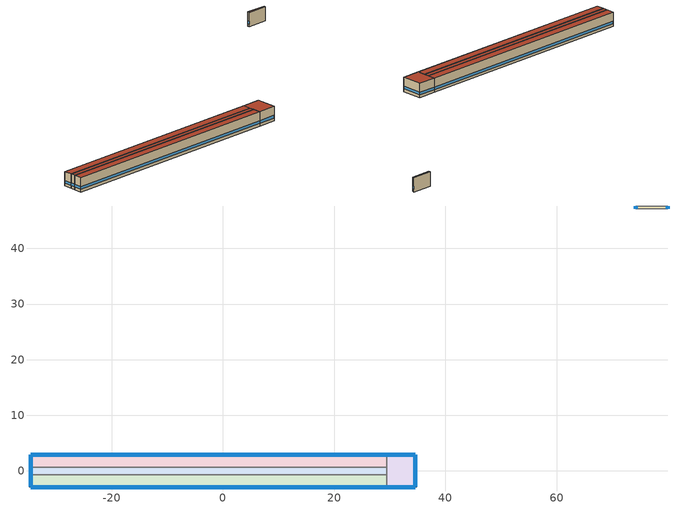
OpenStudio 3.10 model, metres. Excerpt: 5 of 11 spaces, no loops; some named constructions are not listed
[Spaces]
PrimarySchool Classroom A  - Story ground
 floor ground (Foundation F 1.26W/m*K Perim 66.23m Area 143.33m2): -34.58,-2.89 -34.58,-0.65 29.41,-0.65 29.41,-2.89 z0
 wall outside (PrimarySchool Classroom A  - Story ground Wall 1 c tbd): -34.58,-0.65 -34.58,-2.89 z0:3.96
 wall outside (PrimarySchool Classroom A  - Story ground Wall 4 c tbd): -34.58,-2.89 29.41,-2.89 z0:3.96
 wall to PrimarySchool Corridor B  - Story ground: 29.41,-0.65 -34.58,-0.65 z0:3.96
 wall to PrimarySchool Office  - Story ground: 29.41,-2.89 29.41,-0.65 z0:3.96
 window (Window U-0.75 SHGC 0.48): -34.58,-0.68 -34.58,-2.87 z0.76:1.49; -34.55,-2.89 29.39,-2.89 z0.76:1.48
 roof outside (PrimarySchool Classroom A  - Story ground RoofCeiling 1 c tbd): 29.41,-2.89 29.41,-0.65 -34.58,-0.65 -34.58,-2.89 z3.96
PrimarySchool Corridor B  - Story ground
 floor ground (Foundation F 1.26W/m*K Perim 1.3m Area 83.44m2): -34.58,-0.65 -34.58,0.65 29.41,0.65 29.41,-0.65 z0
 wall outside (PrimarySchool Corridor B  - Story ground Wall 1 c tbd): -34.58,0.65 -34.58,-0.65 z0:3.96
 wall to PrimarySchool Classroom C  - Story ground: 29.41,0.65 -34.58,0.65 z0:3.96
 wall to PrimarySchool Office  - Story ground: 29.41,-0.65 29.41,0.65 z0:3.96
 window (Window U-0.75 SHGC 0.48): -34.58,0.63 -34.58,-0.63 z0.76:1.5
 roof outside (PrimarySchool Corridor B  - Story ground RoofCeiling 1 c tbd): 29.41,-0.65 29.41,0.65 -34.58,0.65 -34.58,-0.65 z3.96
PrimarySchool Classroom C  - Story ground
 floor ground (Foundation F 1.26W/m*K Perim 66.23m Area 143.33m2): -34.58,0.65 -34.58,2.89 29.41,2.89 29.41,0.65 z0
 wall outside (PrimarySchool Classroom C  - Story ground Wall 1 c tbd): -34.58,2.89 -34.58,0.65 z0:3.96
 wall outside (PrimarySchool Classroom C  - Story ground Wall 2 c tbd): 29.41,2.89 -34.58,2.89 z0:3.96
 wall to PrimarySchool Office  - Story ground: 29.41,0.65 29.41,2.89 z0:3.96
 window (Window U-0.75 SHGC 0.48): -34.58,2.87 -34.58,0.68 z0.76:1.49; 29.39,2.89 -34.55,2.89 z0.76:1.48
 roof outside (PrimarySchool Classroom C  - Story ground RoofCeiling 1 c tbd): 29.41,0.65 29.41,2.89 -34.58,2.89 -34.58,0.65 z3.96
PrimarySchool Office  - Story ground
 floor ground (Foundation F 1.26W/m*K Perim 16.11m Area 29.86m2): 29.41,-2.89 29.41,2.89 34.58,2.89 34.58,-2.89 z0
 wall outside (PrimarySchool Office  - Story ground Wall 2 c tbd): 34.58,2.89 29.41,2.89 z0:3.96
 wall outside (PrimarySchool Office  - Story ground Wall 4 c tbd): 34.58,-2.89 34.58,2.89 z0:3.96
 wall outside (PrimarySchool Office  - Story ground Wall 3 c tbd): 29.41,-2.89 34.58,-2.89 z0:3.96
 window (Window U-0.75 SHGC 0.48): 34.55,2.89 29.44,2.89 / 29.44,-2.89 34.55,-2.89 / 34.58,-2.87 34.58,2.87 z0.76:1.48
 roof outside (PrimarySchool Office  - Story ground RoofCeiling 1 c tbd): 34.58,-2.89 34.58,2.89 29.41,2.89 29.41,-2.89 z3.96
PrimarySchool Office  - Story ground 1
 floor ground (Foundation F 1.26W/m*K Perim 1.02m Area 2.95m2): 79.98,47.11 74.2,47.11 74.2,47.62 79.98,47.62 z0
 wall outside (PrimarySchool Office  - Story ground 1 Wall 2 c tbd): 74.2,47.62 74.2,47.11 z0:3.96
 wall outside (PrimarySchool Office  - Story ground 1 Wall 3 c tbd): 79.98,47.11 79.98,47.62 z0:3.96
 wall to PrimarySchool Gym  - Story ground: 74.2,47.11 79.98,47.11 z0:3.96
 wall to PrimarySchool Kitchen  - Story ground: 79.98,47.62 74.2,47.62 z0:3.96
 window (Window U-0.75 SHGC 0.48): 74.2,47.59 74.2,47.14 / 79.98,47.14 79.98,47.59 z0.76:1.55
 roof outside (PrimarySchool Office  - Story ground 1 RoofCeiling 1 c tbd): 79.98,47.62 74.2,47.62 74.2,47.11 79.98,47.11 z3.96
[Schedule:Ruleset]
Name | Default Day Schedule | Summer Design Day Schedule | Winter Design Day Schedule
PrimarySchool Cafeteria Occ | PrimarySchool Cafeteria Occ Default | PrimarySchool Cafeteria Occ Summer Design Day | PrimarySchool Cafeteria Occ Winter Design Day
PrimarySchool Gym Occ | PrimarySchool Gym Occ Default | PrimarySchool Gym Occ Summer Design Day | PrimarySchool Gym Occ Winter Design Day
PrimarySchool Kitchen Gas | PrimarySchool Kitchen Gas Default | PrimarySchool Kitchen Gas Summer Design Day | PrimarySchool Kitchen Gas Winter Design Day
PrimarySchool ClgSetp | PrimarySchool ClgSetp Default | Schedule Day 38 | Schedule Day 39
Education_School BLDG_LIGHT_EndUseData BPR Adjusted | Education_School BLDG_LIGHT_EndUseData Default 1 | Education_School BLDG_LIGHT_EndUseData Summer Design Day 1 | Education_School BLDG_LIGHT_EndUseData Winter Design Day 1
Education_School BLDG_EQUIP_EndUseData BPR Adjusted | Education_School BLDG_EQUIP_EndUseData Default 1 | Education_School BLDG_EQUIP_EndUseData Summer Design Day 1 | Education_School BLDG_EQUIP_EndUseData Winter Design Day 1
[Schedule:Day]
PrimarySchool Cafeteria Occ Default; PrimarySchool Cafeteria Occ Wkdy Day 1: No, 1, 45, 0, 2, 0, 0.01875, 2, 15, 0.0375, 2, 30, 0.05625, 2, 45, 0.075, 3, 0, 0.09375, 3, 15, 0.1125, 3, 30, 0.13125, 3, 45, 0.15, 4, 0, 0.1375, 4, 15, 0.125, 4, 30, 0.1125, 4, 45, 0.1, 5, 0, 0.0875, 5, 15, 0.075, 5, 30, 0.0625, 5, 45, 0.05, 6, 0, 0.125, 6, 15, 0.2, 6, 30, 0.275, 6, 45, 0.35, 7, 0, 0.425, 7, 15, 0.5, 7, 30, 0.575, 7, 45, 0.65, 8, 0, 0.725, 8, 15, 0.8, 8, 30, 0.875, 8, 45, 0.95, 9, 0, 0.85, 9, 15, 0.75, 9, 30, 0.65, 9, 45, 0.55, 10, 0, 0.45, 10, 15, 0.35, 10, 30, 0.25, 10, 45, 0.15, 11, 0, 0.1375, 11, 15, 0.125, 11, 30, 0.1125, 11, 45, 0.1, 12, 0, 0.0875, 12, 15, 0.075, 12, 30, 0.0625, 12, 45, 0.05, 13, 0, 0.0375, 13, 15, 0.025, 13, 30, 0.0125, 13, 45, 0, 24, 0, 0
PrimarySchool Cafeteria Occ Summer Design Day: No, 7, 0, 0, 9, 0, 0.15, 11, 0, 0.05, 13, 0, 0.95, 15, 0, 0.15, 24, 0, 0
PrimarySchool Cafeteria Occ Wkdy Day: No, 4, 45, 0, 9, 15, 0.25, 24, 0, 0
PrimarySchool Cafeteria Occ Winter Design Day; PrimarySchool Gym Occ Winter Design Day; Education_School BLDG_LIGHT_EndUseData Winter Design Day 1; Education_School BLDG_EQUIP_EndUseData Winter Design Day 1: No, 24, 0, 0
Education_School BLDG_LIGHT_EndUseData Sat Day; Education_School BLDG_LIGHT_EndUseData Sat Day 2: No, 0, 15, 0.238118, 0, 30, 0.230158, 0, 45, 0.222198, 1, 0, 0.214238, 1, 15, 0.206278, 1, 30, 0.20226, 1, 45, 0.198242, 2, 0, 0.194224, 2, 15, 0.190206, 2, 30, 0.186713, 2, 45, 0.183221, 3, 0, 0.179728, 3, 15, 0.176236, 3, 30, 0.169576, 3, 45, 0.162916, 4, 0, 0.156256, 4, 15, 0.149595, 4, 30, 0.149742, 4, 45, 0.149889, 5, 0, 0.150036, 5, 15, 0.150183, 5, 30, 0.150622, 5, 45, 0.151061, 6, 0, 0.151501, 6, 15, 0.15194, 6, 30, 0.151571, 6, 45, 0.151202, 7, 0, 0.150833, 7, 15, 0.150463, 7, 30, 0.150267, 7, 45, 0.15007, 8, 0, 0.149873, 8, 15, 0.149676, 8, 30, 0.146163, 8, 45, 0.14265, 9, 0, 0.139136, 9, 15, 0.135623, 9, 30, 0.135012, 9, 45, 0.134401, 10, 0, 0.133789, 10, 15, 0.133178, 10, 30, 0.134606, 10, 45, 0.134665, 11, 0, 0.134723, 11, 15, 0.134782, 11, 30, 0.13484, 11, 45, 0.134899, 12, 0, 0.134957, 12, 15, 0.135016, 12, 30, 0.135074, 12, 45, 0.135133, 13, 0, 0.135191, 13, 15, 0.13525, 13, 30, 0.134888, 13, 45, 0.134526, 14, 0, 0.134164, 14, 15, 0.133802, 14, 30, 0.134063, 14, 45, 0.134324, 15, 0, 0.134584, 15, 15, 0.134845, 15, 30, 0.135364, 15, 45, 0.135884, 16, 0, 0.136403, 16, 15, 0.136923, 16, 30, 0.138285, 16, 45, 0.139647, 17, 0, 0.141009, 17, 15, 0.142372, 17, 30, 0.144177, 17, 45, 0.145982, 18, 0, 0.147788, 18, 15, 0.149593, 18, 30, 0.150735, 18, 45, 0.151876, 19, 0, 0.153018, 19, 15, 0.15416, 19, 30, 0.165537, 19, 45, 0.176915, 20, 0, 0.188292, 20, 15, 0.19967, 20, 30, 0.22374, 20, 45, 0.247811, 21, 0, 0.271881, 21, 15, 0.295951, 21, 30, 0.294087, 21, 45, 0.292223, 22, 0, 0.29036, 22, 15, 0.288496, 22, 30, 0.279931, 22, 45, 0.271366, 23, 0, 0.262801, 23, 15, 0.254236, 23, 30, 0.250207, 23, 45, 0.246177, 24, 0, 0.242148
Education_School BLDG_LIGHT_EndUseData Sat Day 1: No, 0, 15, 0.217415, 0, 30, 0.218093, 0, 45, 0.21877, 1, 0, 0.219448, 1, 15, 0.220126, 1, 30, 0.222782, 1, 45, 0.225439, 2, 0, 0.228095, 2, 15, 0.230752, 2, 30, 0.221464, 2, 45, 0.212176, 3, 0, 0.202888, 3, 15, 0.193601, 3, 30, 0.186737, 3, 45, 0.179874, 4, 0, 0.173011, 4, 15, 0.166148, 4, 30, 0.172198, 4, 45, 0.178247, 5, 0, 0.184296, 5, 15, 0.190346, 5, 30, 0.194388, 5, 45, 0.19843, 6, 0, 0.202472, 6, 15, 0.206515, 6, 30, 0.202943, 6, 45, 0.199371, 7, 0, 0.195799, 7, 15, 0.192227, 7, 30, 0.188258, 7, 45, 0.184289, 8, 0, 0.180319, 8, 15, 0.17635, 8, 30, 0.165805, 8, 45, 0.155259, 9, 0, 0.144714, 9, 15, 0.134168, 9, 30, 0.130206, 9, 45, 0.126243, 10, 0, 0.12228, 10, 15, 0.118317, 10, 30, 0.110087, 10, 45, 0.110087, 11, 0, 0.110088, 11, 15, 0.110088, 11, 30, 0.110089, 11, 45, 0.110089, 12, 0, 0.11009, 12, 15, 0.11009, 12, 30, 0.11009, 12, 45, 0.110091, 13, 0, 0.110091, 13, 15, 0.110092, 13, 30, 0.110183, 13, 45, 0.110274, 14, 0, 0.110365, 14, 15, 0.110455, 14, 30, 0.110363, 14, 45, 0.11027, 15, 0, 0.110177, 15, 15, 0.110084, 15, 30, 0.110015, 15, 45, 0.109945, 16, 0, 0.109876, 16, 15, 0.109807, 16, 30, 0.113293, 16, 45, 0.116779, 17, 0, 0.120265, 17, 15, 0.123751, 17, 30, 0.128846, 17, 45, 0.13394, 18, 0, 0.139034, 18, 15, 0.144129, 18, 30, 0.142863, 18, 45, 0.141596, 19, 0, 0.14033, 19, 15, 0.139064, 19, 30, 0.150072, 19, 45, 0.16108, 20, 0, 0.172089, 20, 15, 0.183097, 20, 30, 0.193372, 20, 45, 0.203646, 21, 0, 0.213921, 21, 15, 0.224195, 21, 30, 0.228971, 21, 45, 0.233748, 22, 0, 0.238524, 22, 15, 0.2433, 22, 30, 0.243479, 22, 45, 0.243658, 23, 0, 0.243837, 23, 15, 0.244015, 23, 30, 0.237365, 23, 45, 0.230715, 24, 0, 0.224065
Education_School BLDG_LIGHT_EndUseData Sun Day; Education_School BLDG_LIGHT_EndUseData Sun Day 2: No, 0, 15, 0.113595, 0, 30, 0.111075, 0, 45, 0.108556, 1, 0, 0.106036, 1, 15, 0.103517, 1, 30, 0.105431, 1, 45, 0.107346, 2, 0, 0.10926, 2, 15, 0.111175, 2, 30, 0.112679, 2, 45, 0.114184, 3, 0, 0.115689, 3, 15, 0.117194, 3, 30, 0.118493, 3, 45, 0.119792, 4, 0, 0.121091, 4, 15, 0.12239, 4, 30, 0.127005, 4, 45, 0.131621, 5, 0, 0.136236, 5, 15, 0.140851, 5, 30, 0.146291, 5, 45, 0.15173, 6, 0, 0.15717, 6, 15, 0.162609, 6, 30, 0.155386, 6, 45, 0.148163, 7, 0, 0.140939, 7, 15, 0.133716, 7, 30, 0.129501, 7, 45, 0.125286, 8, 0, 0.121071, 8, 15, 0.116856, 8, 30, 0.107148, 8, 45, 0.0974392, 9, 0, 0.0877307, 9, 15, 0.0780222, 9, 30, 0.0769208, 9, 45, 0.0758194, 10, 0, 0.074718, 10, 15, 0.0736166, 10, 30, 0.0735152, 10, 45, 0.0735205, 11, 0, 0.0735258, 11, 15, 0.0735311, 11, 30, 0.0735364, 11, 45, 0.0735417, 12, 0, 0.0735469, 12, 15, 0.0735522, 12, 30, 0.0735575, 12, 45, 0.0735628, 13, 0, 0.0735681, 13, 15, 0.0735734, 13, 30, 0.0739358, 13, 45, 0.0742982, 14, 0, 0.0746606, 14, 15, 0.075023, 14, 30, 0.0745607, 14, 45, 0.0740985, 15, 0, 0.0736363, 15, 15, 0.073174, 15, 30, 0.0731982, 15, 45, 0.0732224, 16, 0, 0.0732466, 16, 15, 0.0732708, 16, 30, 0.083168, 16, 45, 0.0930651, 17, 0, 0.102962, 17, 15, 0.112859, 17, 30, 0.111137, 17, 45, 0.109415, 18, 0, 0.107693, 18, 15, 0.105971, 18, 30, 0.104171, 18, 45, 0.102371, 19, 0, 0.10057, 19, 15, 0.0987702, 19, 30, 0.0986507, 19, 45, 0.0985313, 20, 0, 0.0984118, 20, 15, 0.0982923, 20, 30, 0.101746, 20, 45, 0.105199, 21, 0, 0.108653, 21, 15, 0.112106, 21, 30, 0.113166, 21, 45, 0.114226, 22, 0, 0.115286, 22, 15, 0.116346, 22, 30, 0.116299, 22, 45, 0.116251, 23, 0, 0.116204, 23, 15, 0.116156, 23, 30, 0.115516, 23, 45, 0.114875, 24, 0, 0.114235
Education_School BLDG_LIGHT_EndUseData Sun Day 1: No, 0, 15, 0.132447, 0, 30, 0.135516, 0, 45, 0.138584, 1, 0, 0.141653, 1, 15, 0.144722, 1, 30, 0.150943, 1, 45, 0.157165, 2, 0, 0.163387, 2, 15, 0.169609, 2, 30, 0.168335, 2, 45, 0.167061, 3, 0, 0.165787, 3, 15, 0.164513, 3, 30, 0.168842, 3, 45, 0.173172, 4, 0, 0.177501, 4, 15, 0.18183, 4, 30, 0.186396, 4, 45, 0.190962, 5, 0, 0.195528, 5, 15, 0.200094, 5, 30, 0.203368, 5, 45, 0.206643, 6, 0, 0.209917, 6, 15, 0.213192, 6, 30, 0.210548, 6, 45, 0.207905, 7, 0, 0.205261, 7, 15, 0.202618, 7, 30, 0.199072, 7, 45, 0.195527, 8, 0, 0.191982, 8, 15, 0.188436, 8, 30, 0.174293, 8, 45, 0.16015, 9, 0, 0.146007, 9, 15, 0.131864, 9, 30, 0.13331, 9, 45, 0.134756, 10, 0, 0.136203, 10, 15, 0.137649, 10, 30, 0.0970453, 10, 45, 0.0970382, 11, 0, 0.097031, 11, 15, 0.0970238, 11, 30, 0.0970166, 11, 45, 0.0970094, 12, 0, 0.0970022, 12, 15, 0.0969951, 12, 30, 0.0969879, 12, 45, 0.0969807, 13, 0, 0.0969735, 13, 15, 0.0969663, 13, 30, 0.0971005, 13, 45, 0.0972346, 14, 0, 0.0973687, 14, 15, 0.0975029, 14, 30, 0.0972784, 14, 45, 0.097054, 15, 0, 0.0968296, 15, 15, 0.0966051, 15, 30, 0.0967108, 15, 45, 0.0968164, 16, 0, 0.0969221, 16, 15, 0.0970277, 16, 30, 0.0968133, 16, 45, 0.096599, 17, 0, 0.0963847, 17, 15, 0.0961703, 17, 30, 0.0963811, 17, 45, 0.096592, 18, 0, 0.0968028, 18, 15, 0.0970137, 18, 30, 0.0970338, 18, 45, 0.097054, 19, 0, 0.0970742, 19, 15, 0.0970943, 19, 30, 0.0968048, 19, 45, 0.0965153, 20, 0, 0.0962258, 20, 15, 0.0959362, 20, 30, 0.0967477, 20, 45, 0.0975591, 21, 0, 0.0983706, 21, 15, 0.099182, 21, 30, 0.103484, 21, 45, 0.107786, 22, 0, 0.112088, 22, 15, 0.11639, 22, 30, 0.119096, 22, 45, 0.121801, 23, 0, 0.124507, 23, 15, 0.127213, 23, 30, 0.128522, 23, 45, 0.12983, 24, 0, 0.131139
PrimarySchool Gym Occ Default; PrimarySchool Gym Occ Wkdy Day 1: No, 1, 45, 0, 2, 0, 0.021875, 2, 15, 0.04375, 2, 30, 0.065625, 2, 45, 0.0875, 3, 0, 0.109375, 3, 15, 0.13125, 3, 30, 0.153125, 3, 45, 0.175, 4, 0, 0.196875, 4, 15, 0.21875, 4, 30, 0.240625, 4, 45, 0.2625, 5, 0, 0.284375, 5, 15, 0.30625, 5, 30, 0.328125, 5, 45, 0.35, 10, 45, 0.35, 11, 0, 0.38, 11, 15, 0.41, 11, 30, 0.44, 11, 45, 0.47, 12, 0, 0.5, 12, 15, 0.53, 12, 30, 0.56, 12, 45, 0.59, 13, 0, 0.62, 13, 15, 0.65, 13, 30, 0.68, 13, 45, 0.71, 14, 0, 0.74, 14, 15, 0.77, 14, 30, 0.8, 14, 45, 0.83, 15, 0, 0.86, 15, 15, 0.89, 15, 30, 0.92, 15, 45, 0.95, 17, 15, 0.95, 17, 30, 0.870833, 17, 45, 0.791667, 18, 0, 0.7125, 18, 15, 0.633333, 18, 30, 0.554167, 18, 45, 0.475, 19, 0, 0.395833, 19, 15, 0.316667, 19, 30, 0.2375, 19, 45, 0.158333, 20, 0, 0.0791667, 20, 15, 0, 24, 0, 0
PrimarySchool Gym Occ Summer Design Day: No, 8, 0, 0, 16, 0, 0.35, 21, 0, 0.95, 24, 0, 0
PrimarySchool Gym Occ Wkdy Day: No, 3, 45, 0, 13, 45, 0.35, 24, 0, 0
PrimarySchool Kitchen Gas Default; PrimarySchool Kitchen Gas Wkdy Day 1: No, 2, 45, 0.02, 3, 0, 0.03625, 3, 15, 0.0525, 3, 30, 0.06875, 3, 45, 0.085, 4, 0, 0.10125, 4, 15, 0.1175, 4, 30, 0.13375, 4, 45, 0.15, 5, 0, 0.154167, 5, 15, 0.158333, 5, 30, 0.1625, 5, 45, 0.166667, 6, 0, 0.170833, 6, 15, 0.175, 6, 30, 0.179167, 6, 45, 0.183333, 7, 0, 0.1875, 7, 15, 0.191667, 7, 30, 0.195833, 7, 45, 0.2, 8, 45, 0.2, 9, 0, 0.1875, 9, 15, 0.175, 9, 30, 0.1625, 9, 45, 0.15, 10, 0, 0.1375, 10, 15, 0.125, 10, 30, 0.1125, 10, 45, 0.1, 11, 0, 0.0933333, 11, 15, 0.0866667, 11, 30, 0.08, 11, 45, 0.0733333, 12, 0, 0.0666667, 12, 15, 0.06, 12, 30, 0.0533333, 12, 45, 0.0466667, 13, 0, 0.04, 13, 15, 0.0333333, 13, 30, 0.0266667, 13, 45, 0.02, 24, 0, 0.02
PrimarySchool Kitchen Gas Summer Design Day: No, 8, 0, 0.02, 10, 0, 0.15, 13, 0, 0.2, 15, 0, 0.1, 24, 0, 0.02
PrimarySchool Kitchen Gas Wkdy Day: No, 2, 45, 0.02, 3, 0, 0.03, 3, 15, 0.04, 3, 30, 0.05, 3, 45, 0.06, 4, 0, 0.07, 4, 15, 0.08, 4, 30, 0.09, 4, 45, 0.1, 5, 0, 0.107143, 5, 15, 0.114286, 5, 30, 0.121429, 5, 45, 0.128571, 6, 0, 0.135714, 6, 15, 0.142857, 6, 30, 0.15, 6, 45, 0.142857, 7, 0, 0.135714, 7, 15, 0.128571, 7, 30, 0.121429, 7, 45, 0.114286, 8, 0, 0.107143, 8, 15, 0.1, 8, 30, 0.09, 8, 45, 0.08, 9, 0, 0.07, 9, 15, 0.06, 9, 30, 0.05, 9, 45, 0.04, 10, 0, 0.03, 10, 15, 0.02, 24, 0, 0.02
PrimarySchool Kitchen Gas Winter Design Day: No, 24, 0, 0.02
PrimarySchool ClgSetp Default; PrimarySchool ClgSetp Wknd|Wkdy Day 4; PrimarySchool ClgSetp Wknd|Wkdy Day 6: No, 3, 45, 27.7778, 13, 45, 22.2222, 24, 0, 27.7778
Education_School BLDG_LIGHT_EndUseData Wkdy Day 2: No, 0, 15, 0.39445, 0, 30, 0.557298, 0, 45, 0.561941, 1, 0, 0.566585, 1, 15, 0.571229, 1, 30, 0.575872, 1, 45, 0.580516, 2, 0, 0.58516, 2, 15, 0.589803, 2, 30, 0.594447, 2, 45, 0.599091, 3, 0, 0.603734, 3, 15, 0.608378, 3, 30, 0.613022, 3, 45, 0.617665, 4, 0, 0.622309, 4, 15, 0.626953, 4, 30, 0.628602, 4, 45, 0.630251, 5, 0, 0.6319, 5, 15, 0.633549, 5, 30, 0.641279, 5, 45, 0.64901, 6, 0, 0.65674, 6, 15, 0.648652, 6, 30, 0.649005, 6, 45, 0.649357, 7, 0, 0.648821, 7, 15, 0.648284, 7, 30, 0.647748, 7, 45, 0.647211, 8, 0, 0.643025, 8, 15, 0.638838, 8, 30, 0.634652, 8, 45, 0.630465, 9, 0, 0.623286, 9, 15, 0.616106, 9, 30, 0.608927, 9, 45, 0.601747, 10, 0, 0.590364, 10, 15, 0.578981, 10, 30, 0.567597, 10, 45, 0.556214, 11, 0, 0.548972, 11, 15, 0.54173, 11, 30, 0.534488, 11, 45, 0.505386, 12, 0, 0.490123, 12, 15, 0.47486, 12, 30, 0.469702, 12, 45, 0.464545, 13, 0, 0.459388, 13, 15, 0.45423, 13, 30, 0.447084, 13, 45, 0.439937, 14, 0, 0.432791, 14, 15, 0.425644, 14, 30, 0.417993, 14, 45, 0.410343, 15, 0, 0.402693, 15, 15, 0.395042, 15, 30, 0.394906, 15, 45, 0.39477, 16, 0, 0.394633, 16, 15, 0.394497, 16, 30, 0.394478, 16, 45, 0.394459, 17, 0, 0.39444, 17, 15, 0.394421, 17, 30, 0.394371, 17, 45, 0.394321, 18, 0, 0.394271, 18, 15, 0.394221, 18, 30, 0.394209, 18, 45, 0.394198, 19, 0, 0.394187, 19, 15, 0.394176, 19, 30, 0.394165, 19, 45, 0.394154, 20, 0, 0.394143, 20, 15, 0.394132, 20, 30, 0.394121, 20, 45, 0.39411, 21, 0, 0.394099, 21, 15, 0.394088, 21, 30, 0.394077, 21, 45, 0.394066, 22, 0, 0.394055, 22, 15, 0.394044, 22, 30, 0.394117, 22, 45, 0.394191, 23, 0, 0.394264, 23, 15, 0.394337, 23, 30, 0.394366, 23, 45, 0.394394, 24, 0, 0.394422
Education_School BLDG_LIGHT_EndUseData Wkdy Day 3; Education_School BLDG_LIGHT_EndUseData Default 1: No, 0, 15, 0.552654, 0, 30, 0.557298, 0, 45, 0.561941, 1, 0, 0.566585, 1, 15, 0.571229, 1, 30, 0.575872, 1, 45, 0.580516, 2, 0, 0.58516, 2, 15, 0.589803, 2, 30, 0.594447, 2, 45, 0.599091, 3, 0, 0.603734, 3, 15, 0.608378, 3, 30, 0.613022, 3, 45, 0.617665, 4, 0, 0.622309, 4, 15, 0.626953, 4, 30, 0.628602, 4, 45, 0.630251, 5, 0, 0.6319, 5, 15, 0.633549, 5, 30, 0.636448, 5, 45, 0.639347, 6, 0, 0.642245, 6, 15, 0.645144, 6, 30, 0.648043, 6, 45, 0.650942, 7, 0, 0.653841, 7, 15, 0.65674, 7, 30, 0.65463, 7, 45, 0.65252, 8, 0, 0.650409, 8, 15, 0.648299, 8, 30, 0.648564, 8, 45, 0.648828, 9, 0, 0.649093, 9, 15, 0.649357, 9, 30, 0.648821, 9, 45, 0.648284, 10, 0, 0.647748, 10, 15, 0.647211, 10, 30, 0.645118, 10, 45, 0.643025, 11, 0, 0.640932, 11, 15, 0.638838, 11, 30, 0.636745, 11, 45, 0.634652, 12, 0, 0.632559, 12, 15, 0.630465, 12, 30, 0.623286, 12, 45, 0.616106, 13, 0, 0.608927, 13, 15, 0.601747, 13, 30, 0.590364, 13, 45, 0.578981, 14, 0, 0.567597, 14, 15, 0.556214, 14, 30, 0.550782, 14, 45, 0.545351, 15, 0, 0.539919, 15, 15, 0.534488, 15, 30, 0.531028, 15, 45, 0.527568, 16, 0, 0.524109, 16, 15, 0.520649, 16, 30, 0.509202, 16, 45, 0.497754, 17, 0, 0.486307, 17, 15, 0.47486, 17, 30, 0.469702, 17, 45, 0.464545, 18, 0, 0.459388, 18, 15, 0.45423, 18, 30, 0.447084, 18, 45, 0.439937, 19, 0, 0.432791, 19, 15, 0.425644, 19, 30, 0.417993, 19, 45, 0.410343, 20, 0, 0.402693, 20, 15, 0.395042, 20, 30, 0.39486, 20, 45, 0.394679, 21, 0, 0.394497, 21, 15, 0.394221, 21, 30, 0.394176, 21, 45, 0.394132, 22, 0, 0.394088, 22, 15, 0.394044, 22, 30, 0.394117, 22, 45, 0.394191, 23, 0, 0.394264, 23, 15, 0.394337, 23, 30, 0.394375, 23, 45, 0.394412, 24, 0, 0.39445
Education_School BLDG_LIGHT_EndUseData Wkdy Day 4: No, 0, 15, 0.29432, 0, 30, 0.296193, 0, 45, 0.298067, 1, 0, 0.29994, 1, 15, 0.301814, 1, 30, 0.303688, 1, 45, 0.305561, 2, 0, 0.307435, 2, 15, 0.309308, 2, 30, 0.311182, 2, 45, 0.313055, 3, 0, 0.314929, 3, 15, 0.316802, 3, 30, 0.318676, 3, 45, 0.320549, 4, 0, 0.322423, 4, 15, 0.324297, 4, 30, 0.331899, 4, 45, 0.339501, 5, 0, 0.347104, 5, 15, 0.354706, 5, 30, 0.356933, 5, 45, 0.359159, 6, 0, 0.361386, 6, 15, 0.363612, 6, 30, 0.365839, 6, 45, 0.368065, 7, 0, 0.370292, 7, 15, 0.372518, 7, 30, 0.374782, 7, 45, 0.377045, 8, 0, 0.379309, 8, 15, 0.381573, 8, 30, 0.382685, 8, 45, 0.383797, 9, 0, 0.38491, 9, 15, 0.386022, 9, 30, 0.388488, 9, 45, 0.390954, 10, 0, 0.39342, 10, 15, 0.395885, 10, 30, 0.396299, 10, 45, 0.396712, 11, 0, 0.397126, 11, 15, 0.397539, 11, 30, 0.397953, 11, 45, 0.398366, 12, 0, 0.39878, 12, 15, 0.399193, 12, 30, 0.395648, 12, 45, 0.392102, 13, 0, 0.388557, 13, 15, 0.385011, 13, 30, 0.377295, 13, 45, 0.369579, 14, 0, 0.361863, 14, 15, 0.354146, 14, 30, 0.350127, 14, 45, 0.346107, 15, 0, 0.342087, 15, 15, 0.338067, 15, 30, 0.338256, 15, 45, 0.338444, 16, 0, 0.338632, 16, 15, 0.338821, 16, 30, 0.333652, 16, 45, 0.328484, 17, 0, 0.323316, 17, 15, 0.318148, 17, 30, 0.312598, 17, 45, 0.307048, 18, 0, 0.301498, 18, 15, 0.295947, 18, 30, 0.291587, 18, 45, 0.287227, 19, 0, 0.282867, 19, 15, 0.278507, 19, 30, 0.271108, 19, 45, 0.263709, 20, 0, 0.256311, 20, 15, 0.248912, 20, 30, 0.247364, 20, 45, 0.245815, 21, 0, 0.244267, 21, 15, 0.244689, 21, 30, 0.244146, 21, 45, 0.243602, 22, 0, 0.243059, 22, 15, 0.242515, 22, 30, 0.242397, 22, 45, 0.242279, 23, 0, 0.24216, 23, 15, 0.242042, 23, 30, 0.2412, 23, 45, 0.240358, 24, 0, 0.239516
Education_School BLDG_LIGHT_EndUseData Wkdy Day 5: No, 0, 15, 0.239516, 0, 30, 0.296193, 0, 45, 0.298067, 1, 0, 0.29994, 1, 15, 0.301814, 1, 30, 0.303688, 1, 45, 0.305561, 2, 0, 0.307435, 2, 15, 0.309308, 2, 30, 0.311182, 2, 45, 0.313055, 3, 0, 0.314929, 3, 15, 0.316802, 3, 30, 0.318676, 3, 45, 0.320549, 4, 0, 0.322423, 4, 15, 0.324297, 4, 30, 0.331899, 4, 45, 0.339501, 5, 0, 0.347104, 5, 15, 0.354706, 5, 30, 0.360643, 5, 45, 0.366581, 6, 0, 0.372518, 6, 15, 0.383056, 6, 30, 0.384539, 6, 45, 0.386022, 7, 0, 0.388488, 7, 15, 0.390954, 7, 30, 0.39342, 7, 45, 0.395885, 8, 0, 0.396712, 8, 15, 0.397539, 8, 30, 0.398366, 8, 45, 0.399193, 9, 0, 0.395648, 9, 15, 0.392102, 9, 30, 0.388557, 9, 45, 0.385011, 10, 0, 0.377295, 10, 15, 0.369579, 10, 30, 0.361863, 10, 45, 0.354146, 11, 0, 0.348787, 11, 15, 0.343427, 11, 30, 0.338067, 11, 45, 0.33193, 12, 0, 0.325039, 12, 15, 0.318148, 12, 30, 0.312598, 12, 45, 0.307048, 13, 0, 0.301498, 13, 15, 0.295947, 13, 30, 0.291587, 13, 45, 0.287227, 14, 0, 0.282867, 14, 15, 0.278507, 14, 30, 0.271108, 14, 45, 0.263709, 15, 0, 0.256311, 15, 15, 0.248912, 15, 30, 0.247751, 15, 45, 0.246589, 16, 0, 0.245428, 16, 15, 0.244267, 16, 30, 0.244281, 16, 45, 0.244296, 17, 0, 0.24431, 17, 15, 0.244324, 17, 30, 0.244416, 17, 45, 0.244507, 18, 0, 0.244598, 18, 15, 0.244689, 18, 30, 0.244553, 18, 45, 0.244417, 19, 0, 0.244282, 19, 15, 0.244146, 19, 30, 0.24401, 19, 45, 0.243874, 20, 0, 0.243738, 20, 15, 0.243602, 20, 30, 0.243466, 20, 45, 0.24333, 21, 0, 0.243195, 21, 15, 0.243059, 21, 30, 0.242923, 21, 45, 0.242787, 22, 0, 0.242651, 22, 15, 0.242515, 22, 30, 0.242397, 22, 45, 0.242279, 23, 0, 0.24216, 23, 15, 0.242042, 23, 30, 0.241411, 23, 45, 0.240779, 24, 0, 0.240148
Education_School BLDG_EQUIP_EndUseData Wknd Day 3; Education_School BLDG_EQUIP_EndUseData Wknd Day 4; Education_School BLDG_EQUIP_EndUseData Wknd Day 7; Education_School BLDG_EQUIP_EndUseData Wknd Day 8: No, 0, 15, 0.330938, 0, 30, 0.334003, 0, 45, 0.337069, 1, 0, 0.340134, 1, 15, 0.3432, 1, 30, 0.341463, 1, 45, 0.339726, 2, 0, 0.337989, 2, 15, 0.336251, 2, 30, 0.330938, 2, 45, 0.325624, 3, 0, 0.32031, 3, 15, 0.314997, 3, 30, 0.303858, 3, 45, 0.29272, 4, 0, 0.281582, 4, 15, 0.270443, 4, 30, 0.257466, 4, 45, 0.244488, 5, 0, 0.231511, 5, 15, 0.218533, 5, 30, 0.21046, 5, 45, 0.202387, 6, 0, 0.194315, 6, 15, 0.186242, 6, 30, 0.182257, 6, 45, 0.178272, 7, 0, 0.174286, 7, 15, 0.170301, 7, 30, 0.168053, 7, 45, 0.165805, 8, 0, 0.163557, 8, 15, 0.161309, 8, 30, 0.156608, 8, 45, 0.151908, 9, 0, 0.147207, 9, 15, 0.142506, 9, 30, 0.128456, 9, 45, 0.114405, 10, 0, 0.100355, 10, 15, 0.086304, 10, 30, 0.0567548, 10, 45, 0.0567471, 11, 0, 0.0567394, 11, 15, 0.0567317, 11, 30, 0.056724, 11, 45, 0.0567163, 12, 0, 0.0567086, 12, 15, 0.0567008, 12, 30, 0.0566931, 12, 45, 0.0566854, 13, 0, 0.0566777, 13, 15, 0.05667, 13, 30, 0.0569766, 13, 45, 0.0572831, 14, 0, 0.0575897, 14, 15, 0.0578962, 14, 30, 0.0593268, 14, 45, 0.0607574, 15, 0, 0.0621881, 15, 15, 0.0636187, 15, 30, 0.0666842, 15, 45, 0.0697498, 16, 0, 0.0728154, 16, 15, 0.075881, 16, 30, 0.0804794, 16, 45, 0.0850778, 17, 0, 0.0896761, 17, 15, 0.0942745, 17, 30, 0.101223, 17, 45, 0.108172, 18, 0, 0.11512, 18, 15, 0.122069, 18, 30, 0.133207, 18, 45, 0.144346, 19, 0, 0.155484, 19, 15, 0.166622, 19, 30, 0.1796, 19, 45, 0.192578, 20, 0, 0.205555, 20, 15, 0.218533, 20, 30, 0.230284, 20, 45, 0.242036, 21, 0, 0.253787, 21, 15, 0.265539, 21, 30, 0.268706, 21, 45, 0.271874, 22, 0, 0.275042, 22, 15, 0.27821, 22, 30, 0.2871, 22, 45, 0.29599, 23, 0, 0.30488, 23, 15, 0.31377, 23, 30, 0.318062, 23, 45, 0.322354, 24, 0, 0.326646
Education_School BLDG_EQUIP_EndUseData Wknd Day 5; Education_School BLDG_EQUIP_EndUseData Wknd Day 6: No, 0, 15, 0.259417, 0, 30, 0.264663, 0, 45, 0.269909, 1, 0, 0.275154, 1, 15, 0.2804, 1, 30, 0.28295, 1, 45, 0.2855, 2, 0, 0.28805, 2, 15, 0.2906, 2, 30, 0.288779, 2, 45, 0.286957, 3, 0, 0.285136, 3, 15, 0.283314, 3, 30, 0.279089, 3, 45, 0.274863, 4, 0, 0.270637, 4, 15, 0.266411, 4, 30, 0.272313, 4, 45, 0.278214, 5, 0, 0.284116, 5, 15, 0.290017, 5, 30, 0.284626, 5, 45, 0.279234, 6, 0, 0.273843, 6, 15, 0.268451, 6, 30, 0.256867, 6, 45, 0.245283, 7, 0, 0.233699, 7, 15, 0.222114, 7, 30, 0.20645, 7, 45, 0.190786, 8, 0, 0.175121, 8, 15, 0.159457, 8, 30, 0.143574, 8, 45, 0.127691, 9, 0, 0.111808, 9, 15, 0.0959255, 9, 30, 0.0861116, 9, 45, 0.0762977, 10, 0, 0.0664839, 10, 15, 0.05667, 10, 30, 0.0912626, 10, 45, 0.091554, 11, 0, 0.0918455, 11, 15, 0.0921369, 11, 30, 0.0924283, 11, 45, 0.0927198, 12, 0, 0.0930112, 12, 15, 0.0933026, 12, 30, 0.093594, 12, 45, 0.0938855, 13, 0, 0.0941769, 13, 15, 0.0944683, 13, 30, 0.0982569, 13, 45, 0.102045, 14, 0, 0.105834, 14, 15, 0.109623, 14, 30, 0.111881, 14, 45, 0.11414, 15, 0, 0.116398, 15, 15, 0.118657, 15, 30, 0.118876, 15, 45, 0.119094, 16, 0, 0.119313, 16, 15, 0.119531, 16, 30, 0.117856, 16, 45, 0.11618, 17, 0, 0.114504, 17, 15, 0.112828, 17, 30, 0.112027, 17, 45, 0.111225, 18, 0, 0.110424, 18, 15, 0.109623, 18, 30, 0.114358, 18, 45, 0.119094, 19, 0, 0.12383, 19, 15, 0.128566, 19, 30, 0.128056, 19, 45, 0.127546, 20, 0, 0.127036, 20, 15, 0.126526, 20, 30, 0.132281, 20, 45, 0.138037, 21, 0, 0.143793, 21, 15, 0.149548, 21, 30, 0.163464, 21, 45, 0.17738, 22, 0, 0.191296, 22, 15, 0.205211, 22, 30, 0.21461, 22, 45, 0.224008, 23, 0, 0.233407, 23, 15, 0.242806, 23, 30, 0.246959, 23, 45, 0.251111, 24, 0, 0.255264
Education_School BLDG_EQUIP_EndUseData Wkdy Day 2: No, 0, 15, 0.09575, 0, 30, 0.435359, 0, 45, 0.447019, 1, 0, 0.45868, 1, 15, 0.47034, 1, 30, 0.482001, 1, 45, 0.493661, 2, 0, 0.505322, 2, 15, 0.516982, 2, 30, 0.528642, 2, 45, 0.540303, 3, 0, 0.551963, 3, 15, 0.563624, 3, 30, 0.575284, 3, 45, 0.586945, 4, 0, 0.598605, 4, 15, 0.610266, 4, 30, 0.654736, 4, 45, 0.699206, 5, 0, 0.743677, 5, 15, 0.788147, 5, 30, 0.81089, 5, 45, 0.833633, 6, 0, 0.856376, 6, 15, 0.914532, 6, 30, 0.918715, 6, 45, 0.922898, 7, 0, 0.927772, 7, 15, 0.932645, 7, 30, 0.937519, 7, 45, 0.942392, 8, 0, 0.946169, 8, 15, 0.949946, 8, 30, 0.953723, 8, 45, 0.9575, 9, 0, 0.949794, 9, 15, 0.942088, 9, 30, 0.934382, 9, 45, 0.926675, 10, 0, 0.900359, 10, 15, 0.874042, 10, 30, 0.847725, 10, 45, 0.821409, 11, 0, 0.761099, 11, 15, 0.70079, 11, 30, 0.640481, 11, 45, 0.410901, 12, 0, 0.362856, 12, 15, 0.314812, 12, 30, 0.290628, 12, 45, 0.266443, 13, 0, 0.242258, 13, 15, 0.218074, 13, 30, 0.205738, 13, 45, 0.193402, 14, 0, 0.181066, 14, 15, 0.16873, 14, 30, 0.164161, 14, 45, 0.159592, 15, 0, 0.155023, 15, 15, 0.150455, 15, 30, 0.150561, 15, 45, 0.150668, 16, 0, 0.150774, 16, 15, 0.150881, 16, 30, 0.139687, 16, 45, 0.128494, 17, 0, 0.1173, 17, 15, 0.106106, 17, 30, 0.123255, 17, 45, 0.140403, 18, 0, 0.157552, 18, 15, 0.1747, 18, 30, 0.17355, 18, 45, 0.1724, 19, 0, 0.171251, 19, 15, 0.170101, 19, 30, 0.168951, 19, 45, 0.167801, 20, 0, 0.166651, 20, 15, 0.165501, 20, 30, 0.164352, 20, 45, 0.163202, 21, 0, 0.162052, 21, 15, 0.160902, 21, 30, 0.159752, 21, 45, 0.158602, 22, 0, 0.157453, 22, 15, 0.156303, 22, 30, 0.144515, 22, 45, 0.132727, 23, 0, 0.12094, 23, 15, 0.109152, 23, 30, 0.105802, 23, 45, 0.102451, 24, 0, 0.0991005
Education_School BLDG_EQUIP_EndUseData Wkdy Day 3; Education_School BLDG_EQUIP_EndUseData Default 1: No, 0, 15, 0.423698, 0, 30, 0.435359, 0, 45, 0.447019, 1, 0, 0.45868, 1, 15, 0.47034, 1, 30, 0.482001, 1, 45, 0.493661, 2, 0, 0.505322, 2, 15, 0.516982, 2, 30, 0.528642, 2, 45, 0.540303, 3, 0, 0.551963, 3, 15, 0.563624, 3, 30, 0.575284, 3, 45, 0.586945, 4, 0, 0.598605, 4, 15, 0.610266, 4, 30, 0.654736, 4, 45, 0.699206, 5, 0, 0.743677, 5, 15, 0.788147, 5, 30, 0.796676, 5, 45, 0.805204, 6, 0, 0.813733, 6, 15, 0.822261, 6, 30, 0.83079, 6, 45, 0.839319, 7, 0, 0.847847, 7, 15, 0.856376, 7, 30, 0.869869, 7, 45, 0.883362, 8, 0, 0.896856, 8, 15, 0.910349, 8, 30, 0.913487, 8, 45, 0.916624, 9, 0, 0.919761, 9, 15, 0.922898, 9, 30, 0.927772, 9, 45, 0.932645, 10, 0, 0.937519, 10, 15, 0.942392, 10, 30, 0.944281, 10, 45, 0.946169, 11, 0, 0.948058, 11, 15, 0.949946, 11, 30, 0.951835, 11, 45, 0.953723, 12, 0, 0.955612, 12, 15, 0.9575, 12, 30, 0.949794, 12, 45, 0.942088, 13, 0, 0.934382, 13, 15, 0.926675, 13, 30, 0.900359, 13, 45, 0.874042, 14, 0, 0.847725, 14, 15, 0.821409, 14, 30, 0.776177, 14, 45, 0.730945, 15, 0, 0.685713, 15, 15, 0.640481, 15, 30, 0.595097, 15, 45, 0.549713, 16, 0, 0.504329, 16, 15, 0.458945, 16, 30, 0.422912, 16, 45, 0.386878, 17, 0, 0.350845, 17, 15, 0.314812, 17, 30, 0.290628, 17, 45, 0.266443, 18, 0, 0.242258, 18, 15, 0.218074, 18, 30, 0.205738, 18, 45, 0.193402, 19, 0, 0.181066, 19, 15, 0.16873, 19, 30, 0.164161, 19, 45, 0.159592, 20, 0, 0.155023, 20, 15, 0.150455, 20, 30, 0.150597, 20, 45, 0.150739, 21, 0, 0.150881, 21, 15, 0.1747, 21, 30, 0.170101, 21, 45, 0.165501, 22, 0, 0.160902, 22, 15, 0.156303, 22, 30, 0.144515, 22, 45, 0.132727, 23, 0, 0.12094, 23, 15, 0.109152, 23, 30, 0.104685, 23, 45, 0.100217, 24, 0, 0.09575
Education_School BLDG_EQUIP_EndUseData Wkdy Day 4: No, 0, 15, 0.269242, 0, 30, 0.275812, 0, 45, 0.282382, 1, 0, 0.288952, 1, 15, 0.295522, 1, 30, 0.302092, 1, 45, 0.308662, 2, 0, 0.315232, 2, 15, 0.321802, 2, 30, 0.328372, 2, 45, 0.334942, 3, 0, 0.341512, 3, 15, 0.348082, 3, 30, 0.354652, 3, 45, 0.361222, 4, 0, 0.367792, 4, 15, 0.374362, 4, 30, 0.396046, 4, 45, 0.417731, 5, 0, 0.439415, 5, 15, 0.4611, 5, 30, 0.466354, 5, 45, 0.471608, 6, 0, 0.476862, 6, 15, 0.482116, 6, 30, 0.48737, 6, 45, 0.492624, 7, 0, 0.497878, 7, 15, 0.503132, 7, 30, 0.511746, 7, 45, 0.520361, 8, 0, 0.528975, 8, 15, 0.537589, 8, 30, 0.541414, 8, 45, 0.545238, 9, 0, 0.549063, 9, 15, 0.552887, 9, 30, 0.556043, 9, 45, 0.5592, 10, 0, 0.562356, 10, 15, 0.565512, 10, 30, 0.56566, 10, 45, 0.565809, 11, 0, 0.565957, 11, 15, 0.566106, 11, 30, 0.566254, 11, 45, 0.566403, 12, 0, 0.566551, 12, 15, 0.5667, 12, 30, 0.554744, 12, 45, 0.542788, 13, 0, 0.530832, 13, 15, 0.518875, 13, 30, 0.501127, 13, 45, 0.483378, 14, 0, 0.46563, 14, 15, 0.447881, 14, 30, 0.424117, 14, 45, 0.400354, 15, 0, 0.37659, 15, 15, 0.352826, 15, 30, 0.330176, 15, 45, 0.307526, 16, 0, 0.284876, 16, 15, 0.262227, 16, 30, 0.246149, 16, 45, 0.230071, 17, 0, 0.213994, 17, 15, 0.197916, 17, 30, 0.186108, 17, 45, 0.174301, 18, 0, 0.162493, 18, 15, 0.150685, 18, 30, 0.144856, 18, 45, 0.139026, 19, 0, 0.133197, 19, 15, 0.127367, 19, 30, 0.122132, 19, 45, 0.116896, 20, 0, 0.111661, 20, 15, 0.106425, 20, 30, 0.0992319, 20, 45, 0.0920384, 21, 0, 0.0848449, 21, 15, 0.0765722, 21, 30, 0.0727105, 21, 45, 0.0688489, 22, 0, 0.0649873, 22, 15, 0.0611257, 22, 30, 0.0600118, 22, 45, 0.0588979, 23, 0, 0.0577839, 23, 15, 0.05667, 23, 30, 0.0607792, 23, 45, 0.0648883, 24, 0, 0.0689975
Education_School BLDG_EQUIP_EndUseData Wkdy Day 5: No, 0, 15, 0.0689975, 0, 30, 0.275812, 0, 45, 0.282382, 1, 0, 0.288952, 1, 15, 0.295522, 1, 30, 0.302092, 1, 45, 0.308662, 2, 0, 0.315232, 2, 15, 0.321802, 2, 30, 0.328372, 2, 45, 0.334942, 3, 0, 0.341512, 3, 15, 0.348082, 3, 30, 0.354652, 3, 45, 0.361222, 4, 0, 0.367792, 4, 15, 0.374362, 4, 30, 0.396046, 4, 45, 0.417731, 5, 0, 0.439415, 5, 15, 0.4611, 5, 30, 0.47511, 5, 45, 0.489121, 6, 0, 0.503132, 6, 15, 0.542689, 6, 30, 0.547788, 6, 45, 0.552887, 7, 0, 0.556043, 7, 15, 0.5592, 7, 30, 0.562356, 7, 45, 0.565512, 8, 0, 0.565809, 8, 15, 0.566106, 8, 30, 0.566403, 8, 45, 0.5667, 9, 0, 0.554744, 9, 15, 0.542788, 9, 30, 0.530832, 9, 45, 0.518875, 10, 0, 0.501127, 10, 15, 0.483378, 10, 30, 0.46563, 10, 45, 0.447881, 11, 0, 0.416196, 11, 15, 0.384511, 11, 30, 0.352826, 11, 45, 0.24079, 12, 0, 0.219353, 12, 15, 0.197916, 12, 30, 0.186108, 12, 45, 0.174301, 13, 0, 0.162493, 13, 15, 0.150685, 13, 30, 0.144856, 13, 45, 0.139026, 14, 0, 0.133197, 14, 15, 0.127367, 14, 30, 0.122132, 14, 45, 0.116896, 15, 0, 0.111661, 15, 15, 0.106425, 15, 30, 0.10103, 15, 45, 0.0956352, 16, 0, 0.09024, 16, 15, 0.0848449, 16, 30, 0.0793607, 16, 45, 0.0738765, 17, 0, 0.0683922, 17, 15, 0.062908, 17, 30, 0.066324, 17, 45, 0.0697401, 18, 0, 0.0731561, 18, 15, 0.0765722, 18, 30, 0.0756068, 18, 45, 0.0746414, 19, 0, 0.073676, 19, 15, 0.0727105, 19, 30, 0.0717451, 19, 45, 0.0707797, 20, 0, 0.0698143, 20, 15, 0.0688489, 20, 30, 0.0678835, 20, 45, 0.0669181, 21, 0, 0.0659527, 21, 15, 0.0649873, 21, 30, 0.0640219, 21, 45, 0.0630565, 22, 0, 0.0620911, 22, 15, 0.0611257, 22, 30, 0.0600118, 22, 45, 0.0588979, 23, 0, 0.0577839, 23, 15, 0.05667, 23, 30, 0.0597519, 23, 45, 0.0628337, 24, 0, 0.0659156
PrimarySchool Gym Occ Wknd Day 3; PrimarySchool Gym Occ Wknd Day 4; PrimarySchool Gym Occ Wknd Day 5; PrimarySchool Gym Occ Wknd Day 6; PrimarySchool Gym Occ Wknd Day 7; PrimarySchool Gym Occ Wknd Day 8; PrimarySchool Cafeteria Occ Wknd Day 3; PrimarySchool Cafeteria Occ Wknd Day 4; PrimarySchool Cafeteria Occ Wknd Day 5; PrimarySchool Cafeteria Occ Wknd Day 6; PrimarySchool Cafeteria Occ Wknd Day 7; PrimarySchool Cafeteria Occ Wknd Day 8: No, 10, 45, 0, 24, 0, 0
PrimarySchool Kitchen Gas Wknd Day 3; PrimarySchool Kitchen Gas Wknd Day 4; PrimarySchool Kitchen Gas Wknd Day 5; PrimarySchool Kitchen Gas Wknd Day 6; PrimarySchool Kitchen Gas Wknd Day 7; PrimarySchool Kitchen Gas Wknd Day 8: No, 10, 45, 0.02, 24, 0, 0.02
PrimarySchool ClgSetp Default 1; PrimarySchool ClgSetp Default 2; PrimarySchool ClgSetp Wknd|Wkdy Day 2; PrimarySchool ClgSetp Wknd|Wkdy Day 3; PrimarySchool ClgSetp Wknd|Wkdy Day 5; PrimarySchool ClgSetp Wknd|Wkdy Day 7: No, 10, 45, 27.7778, 18, 0, 22.2222, 24, 0, 27.7778
Education_School BLDG_LIGHT_EndUseData Summer Design Day 1; Education_School BLDG_EQUIP_EndUseData Summer Design Day 1: No, 24, 0, 1
Schedule Day 38; Schedule Day 39: 24, 0, 22.2222
[Schedule:Rule] Date Specification Type=DateRange
Name | Schedule Ruleset | Rule Order | Day Schedule | Apply Monday | Apply Tuesday | Apply Wednesday | Apply Thursday | Apply Friday | Start Month | Start Day | End Month | End Day | Apply Saturday | Apply Sunday
Schedule Rule 2 | PrimarySchool Cafeteria Occ | 7 | PrimarySchool Cafeteria Occ Wkdy Day | Yes | Yes | Yes | Yes | Yes | 7 | 1 | 9 | 1
Schedule Rule 3 | PrimarySchool Cafeteria Occ | 6 | PrimarySchool Cafeteria Occ Wkdy Day 1 | Yes | Yes | Yes | Yes | Yes | 9 | 1 | 12 | 31
Schedule Rule 27 | PrimarySchool Gym Occ | 7 | PrimarySchool Gym Occ Wkdy Day | Yes | Yes | Yes | Yes | Yes | 7 | 1 | 9 | 1
Schedule Rule 28 | PrimarySchool Gym Occ | 6 | PrimarySchool Gym Occ Wkdy Day 1 | Yes | Yes | Yes | Yes | Yes | 9 | 1 | 12 | 31
Schedule Rule 32 | PrimarySchool Kitchen Gas | 7 | PrimarySchool Kitchen Gas Wkdy Day | Yes | Yes | Yes | Yes | Yes | 7 | 1 | 9 | 1
Schedule Rule 33 | PrimarySchool Kitchen Gas | 6 | PrimarySchool Kitchen Gas Wkdy Day 1 | Yes | Yes | Yes | Yes | Yes | 9 | 1 | 12 | 31
Schedule Rule 61 | PrimarySchool Gym Occ | 5 | PrimarySchool Gym Occ Wknd Day 3 |  |  |  |  |  | 9 | 1 | 12 | 29 | Yes
Schedule Rule 62 | PrimarySchool Gym Occ | 4 | PrimarySchool Gym Occ Wknd Day 4 |  |  |  |  |  | 9 | 2 | 12 | 30 |  | Yes
Schedule Rule 63 | PrimarySchool Gym Occ | 3 | PrimarySchool Gym Occ Wknd Day 5 |  |  |  |  |  | 7 | 1 | 8 | 26 |  | Yes
Schedule Rule 64 | PrimarySchool Gym Occ | 2 | PrimarySchool Gym Occ Wknd Day 6 |  |  |  |  |  | 7 | 7 | 8 | 25 | Yes
Schedule Rule 65 | PrimarySchool Gym Occ | 1 | PrimarySchool Gym Occ Wknd Day 7 |  |  |  |  |  | 1 | 6 | 6 | 30 | Yes
Schedule Rule 66 | PrimarySchool Gym Occ | 0 | PrimarySchool Gym Occ Wknd Day 8 |  |  |  |  |  | 1 | 7 | 6 | 24 |  | Yes
Schedule Rule 29 | PrimarySchool Kitchen Gas | 5 | PrimarySchool Kitchen Gas Wknd Day 3 |  |  |  |  |  | 9 | 1 | 12 | 29 | Yes
Schedule Rule 30 | PrimarySchool Kitchen Gas | 4 | PrimarySchool Kitchen Gas Wknd Day 4 |  |  |  |  |  | 9 | 2 | 12 | 30 |  | Yes
Schedule Rule 31 | PrimarySchool Kitchen Gas | 3 | PrimarySchool Kitchen Gas Wknd Day 5 |  |  |  |  |  | 7 | 1 | 8 | 26 |  | Yes
Schedule Rule 67 | PrimarySchool Kitchen Gas | 2 | PrimarySchool Kitchen Gas Wknd Day 6 |  |  |  |  |  | 7 | 7 | 8 | 25 | Yes
Schedule Rule 68 | PrimarySchool Kitchen Gas | 1 | PrimarySchool Kitchen Gas Wknd Day 7 |  |  |  |  |  | 1 | 6 | 6 | 30 | Yes
Schedule Rule 69 | PrimarySchool Kitchen Gas | 0 | PrimarySchool Kitchen Gas Wknd Day 8 |  |  |  |  |  | 1 | 7 | 6 | 24 |  | Yes
Schedule Rule 34 | PrimarySchool Cafeteria Occ | 5 | PrimarySchool Cafeteria Occ Wknd Day 3 |  |  |  |  |  | 9 | 1 | 12 | 29 | Yes
Schedule Rule 35 | PrimarySchool Cafeteria Occ | 4 | PrimarySchool Cafeteria Occ Wknd Day 4 |  |  |  |  |  | 9 | 2 | 12 | 30 |  | Yes
Schedule Rule 36 | PrimarySchool Cafeteria Occ | 3 | PrimarySchool Cafeteria Occ Wknd Day 5 |  |  |  |  |  | 7 | 1 | 8 | 26 |  | Yes
Schedule Rule 70 | PrimarySchool Cafeteria Occ | 2 | PrimarySchool Cafeteria Occ Wknd Day 6 |  |  |  |  |  | 7 | 7 | 8 | 25 | Yes
Schedule Rule 71 | PrimarySchool Cafeteria Occ | 1 | PrimarySchool Cafeteria Occ Wknd Day 7 |  |  |  |  |  | 1 | 6 | 6 | 30 | Yes
Schedule Rule 72 | PrimarySchool Cafeteria Occ | 0 | PrimarySchool Cafeteria Occ Wknd Day 8 |  |  |  |  |  | 1 | 7 | 6 | 24 |  | Yes
Schedule Rule 43 | PrimarySchool ClgSetp | 7 | PrimarySchool ClgSetp Default 1 |  |  |  |  |  | 1 | 6 | 6 | 30 | Yes
Schedule Rule 44 | PrimarySchool ClgSetp | 6 | PrimarySchool ClgSetp Default 2 |  |  |  |  |  | 1 | 7 | 6 | 24 |  | Yes
Schedule Rule 78 | PrimarySchool ClgSetp | 5 | PrimarySchool ClgSetp Wknd|Wkdy Day 2 |  |  |  |  |  | 9 | 1 | 12 | 29 | Yes
Schedule Rule 79 | PrimarySchool ClgSetp | 4 | PrimarySchool ClgSetp Wknd|Wkdy Day 3 |  |  |  |  |  | 9 | 2 | 12 | 30 |  | Yes
Schedule Rule 80 | PrimarySchool ClgSetp | 3 | PrimarySchool ClgSetp Wknd|Wkdy Day 4 | Yes | Yes | Yes | Yes | Yes | 9 | 3 | 12 | 31
Schedule Rule 81 | PrimarySchool ClgSetp | 2 | PrimarySchool ClgSetp Wknd|Wkdy Day 5 |  |  |  |  |  | 7 | 1 | 8 | 26 |  | Yes
Schedule Rule 82 | PrimarySchool ClgSetp | 1 | PrimarySchool ClgSetp Wknd|Wkdy Day 6 | Yes | Yes | Yes | Yes | Yes | 7 | 2 | 8 | 31
Schedule Rule 83 | PrimarySchool ClgSetp | 0 | PrimarySchool ClgSetp Wknd|Wkdy Day 7 |  |  |  |  |  | 7 | 7 | 8 | 25 | Yes
Schedule Rule 92 | Education_School BLDG_LIGHT_EndUseData BPR Adjusted | 0 | Education_School BLDG_LIGHT_EndUseData Wkdy Day 5 | Yes | Yes | Yes | Yes | Yes | 7 | 2 | 8 | 24
Schedule Rule 93 | Education_School BLDG_LIGHT_EndUseData BPR Adjusted | 1 | Education_School BLDG_LIGHT_EndUseData Wkdy Day 4 | Yes | Yes | Yes | Yes | Yes | 6 | 18 | 6 | 29
Schedule Rule 94 | Education_School BLDG_LIGHT_EndUseData BPR Adjusted | 2 | Education_School BLDG_LIGHT_EndUseData Wkdy Day 3 | Yes | Yes | Yes | Yes | Yes | 9 | 3 | 12 | 31
Schedule Rule 95 | Education_School BLDG_LIGHT_EndUseData BPR Adjusted | 3 | Education_School BLDG_LIGHT_EndUseData Wkdy Day 2 | Yes | Yes | Yes | Yes | Yes | 8 | 27 | 8 | 31
Schedule Rule 96 | Education_School BLDG_LIGHT_EndUseData BPR Adjusted | 4 | Education_School BLDG_LIGHT_EndUseData Sun Day 2 |  |  |  |  |  | 8 | 27 | 12 | 31 |  | Yes
Schedule Rule 97 | Education_School BLDG_LIGHT_EndUseData BPR Adjusted | 5 | Education_School BLDG_LIGHT_EndUseData Sun Day 1 |  |  |  |  |  | 6 | 17 | 8 | 26 |  | Yes
Schedule Rule 98 | Education_School BLDG_LIGHT_EndUseData BPR Adjusted | 6 | Education_School BLDG_LIGHT_EndUseData Sun Day |  |  |  |  |  | 1 | 1 | 6 | 16 |  | Yes
Schedule Rule 99 | Education_School BLDG_LIGHT_EndUseData BPR Adjusted | 7 | Education_School BLDG_LIGHT_EndUseData Sat Day 2 |  |  |  |  |  | 8 | 27 | 12 | 31 | Yes
Schedule Rule 100 | Education_School BLDG_LIGHT_EndUseData BPR Adjusted | 8 | Education_School BLDG_LIGHT_EndUseData Sat Day 1 |  |  |  |  |  | 6 | 17 | 8 | 26 | Yes
Schedule Rule 101 | Education_School BLDG_LIGHT_EndUseData BPR Adjusted | 9 | Education_School BLDG_LIGHT_EndUseData Sat Day |  |  |  |  |  | 1 | 1 | 6 | 16 | Yes
Schedule Rule 102 | Education_School BLDG_EQUIP_EndUseData BPR Adjusted | 0 | Education_School BLDG_EQUIP_EndUseData Wkdy Day 5 | Yes | Yes | Yes | Yes | Yes | 7 | 2 | 8 | 24
Schedule Rule 103 | Education_School BLDG_EQUIP_EndUseData BPR Adjusted | 1 | Education_School BLDG_EQUIP_EndUseData Wkdy Day 4 | Yes | Yes | Yes | Yes | Yes | 6 | 18 | 6 | 29
Schedule Rule 104 | Education_School BLDG_EQUIP_EndUseData BPR Adjusted | 2 | Education_School BLDG_EQUIP_EndUseData Wkdy Day 3 | Yes | Yes | Yes | Yes | Yes | 9 | 3 | 12 | 31
Schedule Rule 105 | Education_School BLDG_EQUIP_EndUseData BPR Adjusted | 3 | Education_School BLDG_EQUIP_EndUseData Wkdy Day 2 | Yes | Yes | Yes | Yes | Yes | 8 | 27 | 8 | 31
Schedule Rule 106 | Education_School BLDG_EQUIP_EndUseData BPR Adjusted | 4 | Education_School BLDG_EQUIP_EndUseData Wknd Day 8 |  |  |  |  |  | 1 | 7 | 6 | 10 |  | Yes
Schedule Rule 107 | Education_School BLDG_EQUIP_EndUseData BPR Adjusted | 5 | Education_School BLDG_EQUIP_EndUseData Wknd Day 7 |  |  |  |  |  | 1 | 6 | 6 | 16 | Yes
Schedule Rule 108 | Education_School BLDG_EQUIP_EndUseData BPR Adjusted | 6 | Education_School BLDG_EQUIP_EndUseData Wknd Day 6 |  |  |  |  |  | 6 | 23 | 8 | 25 | Yes
Schedule Rule 109 | Education_School BLDG_EQUIP_EndUseData BPR Adjusted | 7 | Education_School BLDG_EQUIP_EndUseData Wknd Day 5 |  |  |  |  |  | 6 | 17 | 8 | 26 |  | Yes
Schedule Rule 110 | Education_School BLDG_EQUIP_EndUseData BPR Adjusted | 8 | Education_School BLDG_EQUIP_EndUseData Wknd Day 4 |  |  |  |  |  | 9 | 2 | 12 | 30 |  | Yes
Schedule Rule 111 | Education_School BLDG_EQUIP_EndUseData BPR Adjusted | 9 | Education_School BLDG_EQUIP_EndUseData Wknd Day 3 |  |  |  |  |  | 9 | 1 | 12 | 29 | Yes
